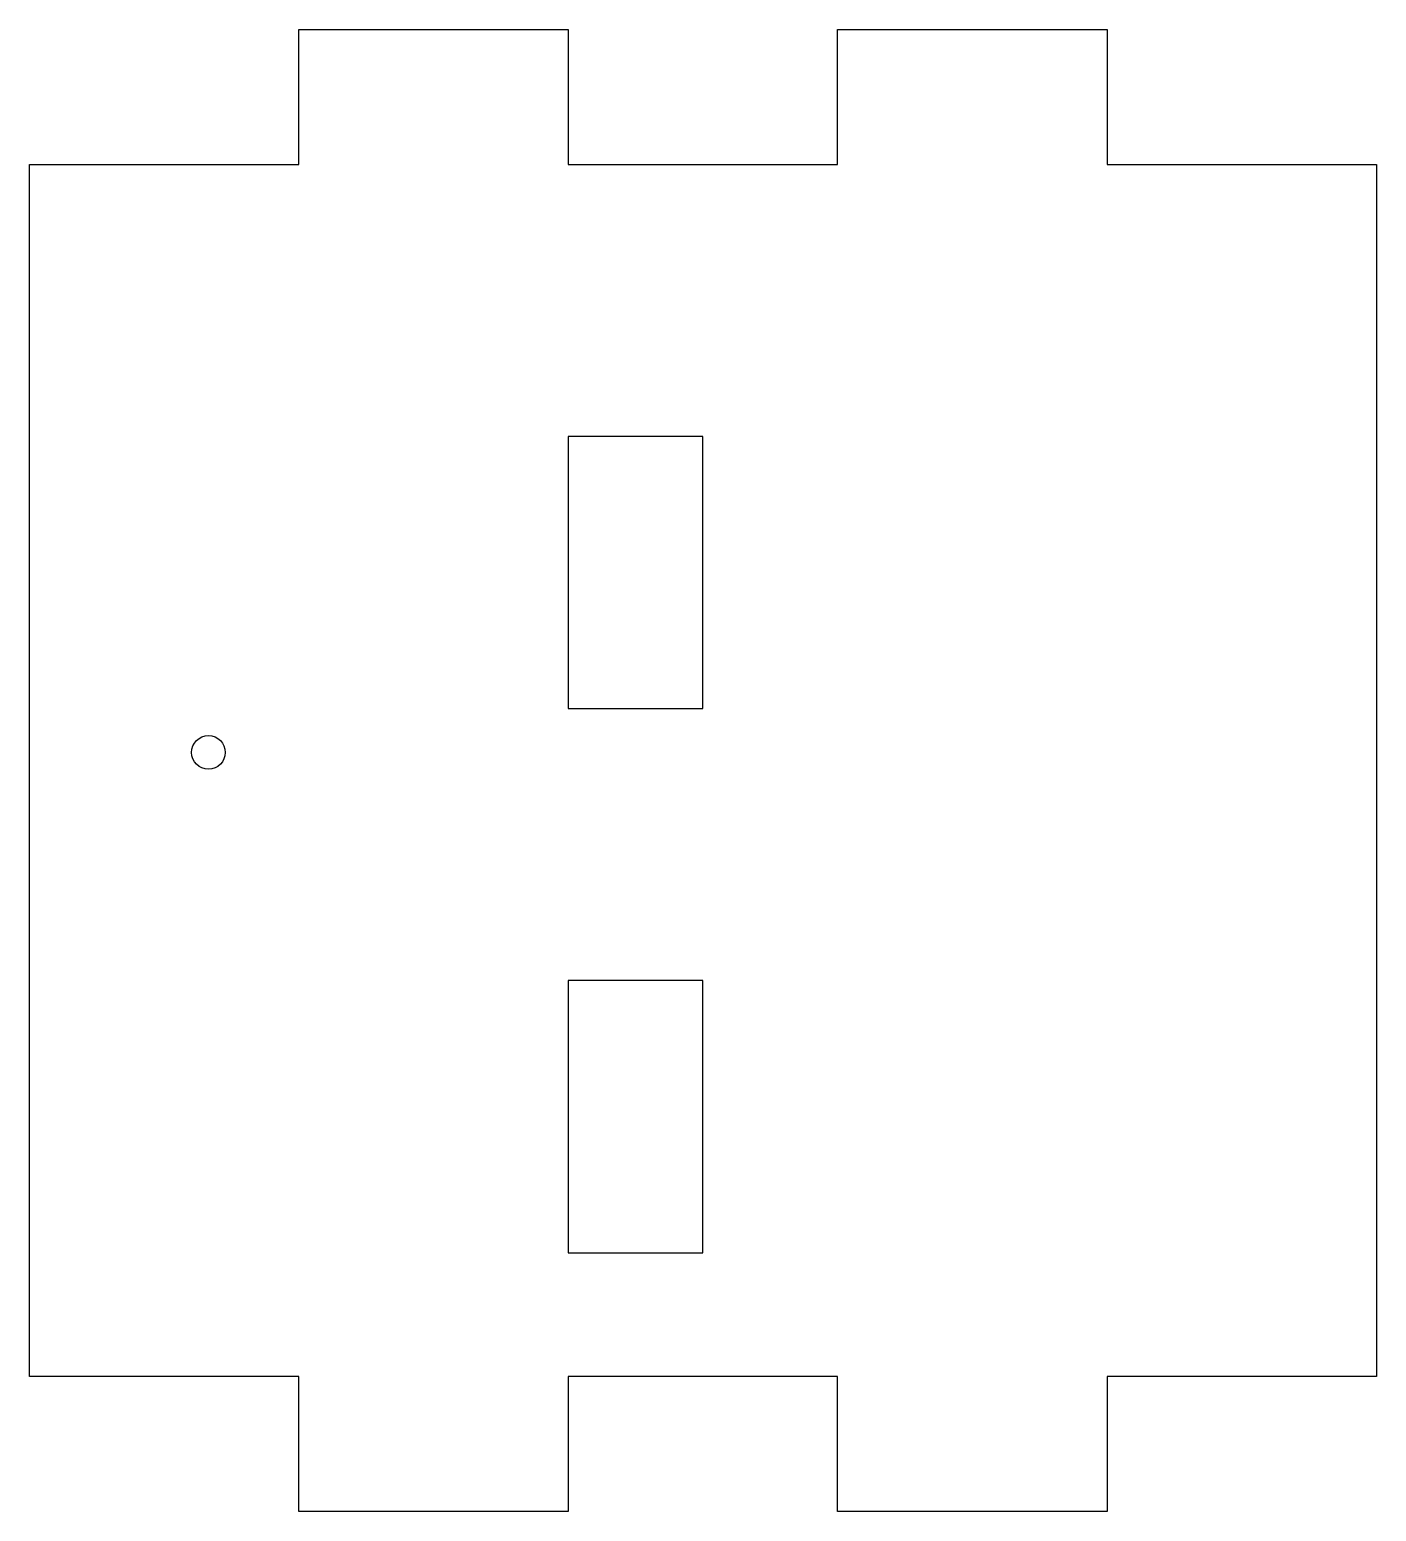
# Model space of a CAD drawing. Header units: millimetres. Extents: x 182.6 to 222.6, y -40 to 4.
import ezdxf

# ---------------------------------------------------------------- set-up
doc = ezdxf.new("R2010")
doc.units = ezdxf.units.MM
doc.layers.get('0').update_dxf_attribs({"linetype": 'CONTINUOUS'})

msp = doc.modelspace()

# ---------------------------------------------------------------- linework, layer by layer
for points in [[(190.64, -40), (190.64, -36), (182.64, -36), (182.64, 0), (190.64, 0), (190.64, 4), (198.64, 4), (198.64, 0), (206.64, 0), (206.64, 4), (214.64, 4), (214.64, 0), (222.64, 0), (222.64, -36), (214.64, -36), (214.64, -40), (206.64, -40), (206.64, -36), (198.64, -36), (198.64, -40)], [(198.64, -16.16), (202.64, -16.16), (202.64, -8.08), (198.64, -8.08)], [(202.64, -24.24), (198.64, -24.24), (198.64, -32.32), (202.64, -32.32)]]:
    msp.add_lwpolyline(points, close=True)
msp.add_circle((187.952, -17.463), 0.5)

doc.saveas('drawing.dxf')
